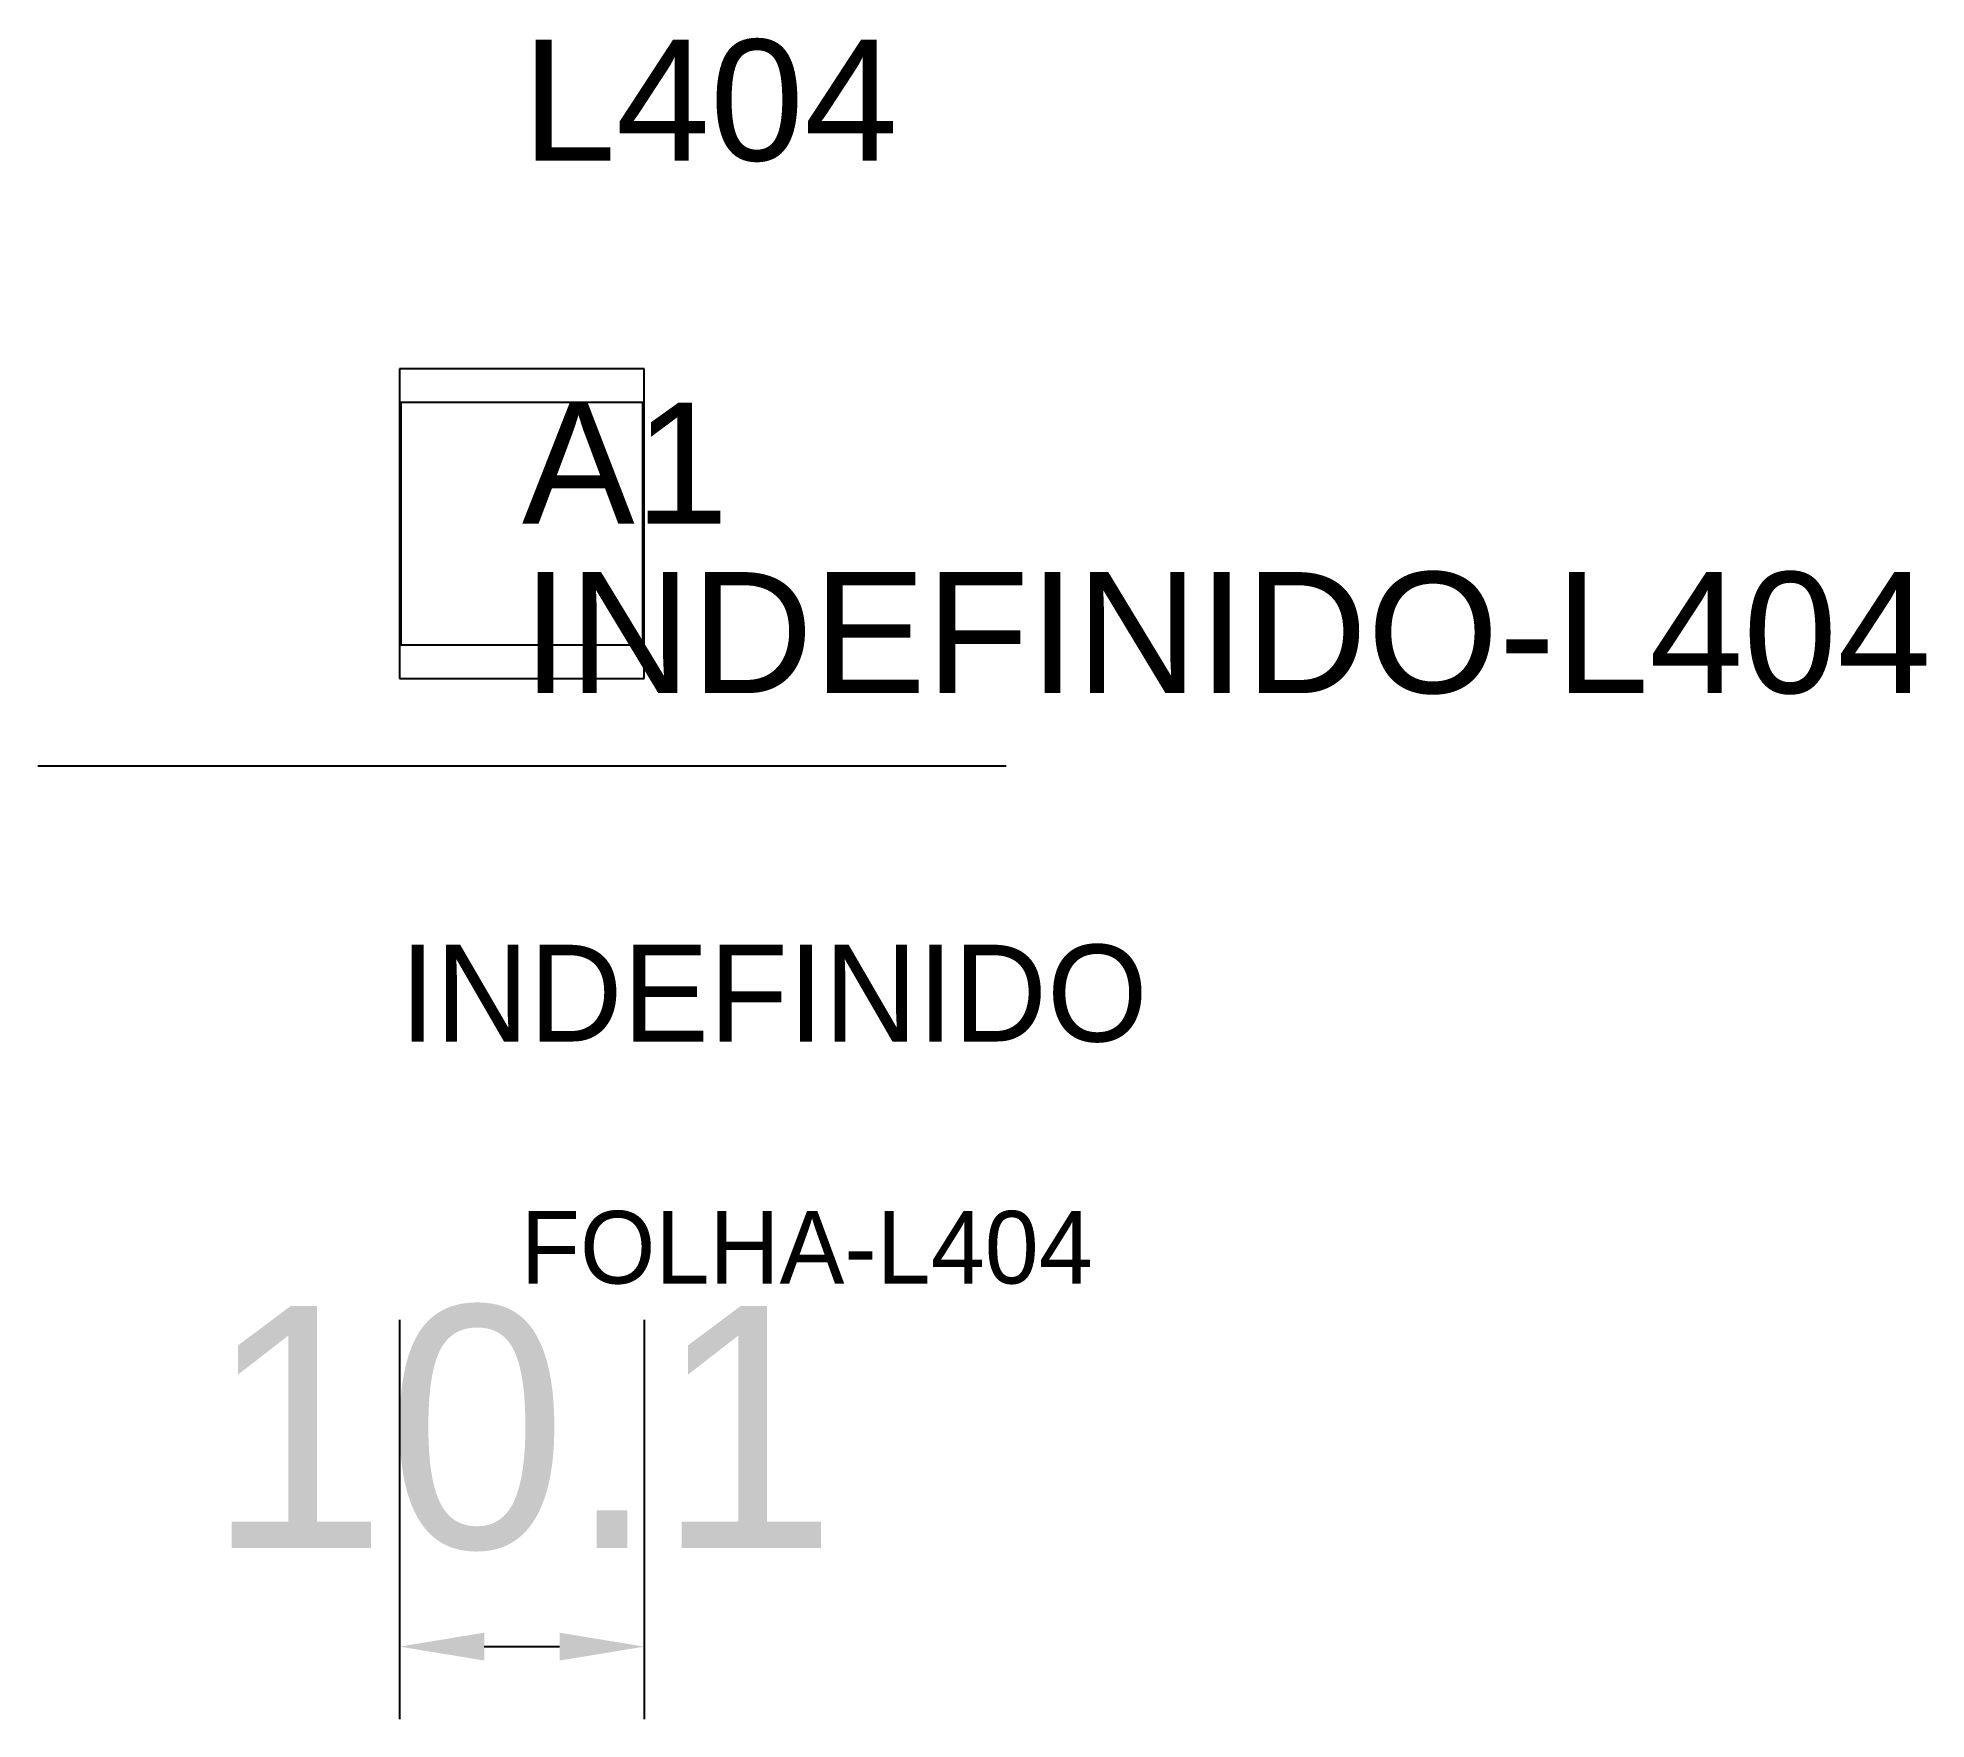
# Model space of a CAD drawing. Header units: metres. Extents: x 207.3 to 285.3, y 145.7 to 215.2.
import ezdxf

# ---------------------------------------------------------------- set-up
doc = ezdxf.new("R2010")
doc.units = ezdxf.units.M
for name, color, linetype in [('3', 3, 'CONTINUOUS'), ('AUX00', 7, 'CONTINUOUS'), ('COTA', 241, 'CONTINUOUS'), ('FOLHA', 255, 'CONTINUOUS'), ('Hachura', 251, 'CONTINUOUS'), ('NOMENCLATURA', 7, 'CONTINUOUS'), ('Nível', 160, 'CONTINUOUS'), ('Painéis', 200, 'CONTINUOUS'), ('Pilares', 5, 'CONTINUOUS'), ('SARR_2.2x7', 40, 'CONTINUOUS')]:
    doc.layers.add(name, color=color, linetype=linetype)
doc.styles.add('ARIAL', font='Arial.ttf')
doc.styles.add('STR_STANDARD', font='arial.ttf')
doc.dimstyles.new('EZ DXF', dxfattribs={"dimtxt": 10, "dimasz": 3.5, "dimexe": 3, "dimexo": 1.5, "dimgap": 1, "dimtad": 1, "dimdec": 1, "dimdsep": 46, "dimcen": 2.5, "dimazin": 3, "dimtfac": 1, "dimtmove": 0, "dimatfit": 3})

msp = doc.modelspace()

# ---------------------------------------------------------------- hatches: boundary and pattern name
at = {"layer": 'Hachura'}
h = msp.add_hatch(dxfattribs=at)
h.set_pattern_fill('ANSI31', scale=50)
h.paths.add_polyline_path([(222.2, 188.71), (232.31, 188.71), (232.31, 201.5), (222.2, 201.5)])
h = msp.add_hatch(dxfattribs=at)
h.set_pattern_fill('ANSI31', scale=50)
h.paths.add_polyline_path([(222.2, 188.71), (232.31, 188.71), (232.31, 201.5), (222.2, 201.5)])

# ---------------------------------------------------------------- linework, layer by layer
at = {"layer": 'Painéis', "color": 200}
for p, q in [((232.31, 201.5), (222.2, 201.5)), ((222.2, 201.5), (222.2, 188.71)), ((232.31, 201.5), (222.2, 201.5)), ((222.2, 201.5), (222.2, 188.71)), ((232.31, 188.71), (232.31, 201.5)), ((232.31, 188.71), (232.31, 201.5)), ((222.2, 188.71), (232.31, 188.71)), ((222.2, 188.71), (232.31, 188.71))]:
    msp.add_line(p, q, dxfattribs=at)
at = {"layer": 'Pilares'}
msp.add_lwpolyline([(222.255, 190.105), (232.255, 190.105), (232.255, 200.105), (222.255, 200.105)], close=True, dxfattribs=at)
msp.add_lwpolyline([(222.255, 190.105), (232.255, 190.105), (232.255, 200.105), (222.255, 200.105)], close=True, dxfattribs=at)
at = {"layer": 'SARR_2.2x7'}
msp.add_line((207.255, 185.105), (247.255, 185.105), dxfattribs=at)
msp.add_line((207.255, 185.105), (247.255, 185.105), dxfattribs=at)

# ---------------------------------------------------------------- texts
at = {"layer": '3', "style": 'STR_STANDARD'}
msp.add_text('A1', height=5, dxfattribs=at).set_placement((227.255, 195.105))
msp.add_text('A1', height=5, dxfattribs=at).set_placement((227.255, 195.105))
at = {"layer": 'AUX00', "style": 'STR_STANDARD'}
msp.add_text('INDEFINIDO-L404', height=5, dxfattribs=at).set_placement((227.255, 188.105))
msp.add_text('INDEFINIDO-L404', height=5, dxfattribs=at).set_placement((227.255, 188.105))
at = {"layer": 'FOLHA'}
msp.add_text('FOLHA-L404', height=3, dxfattribs=at).set_placement((227.2, 163.71))
msp.add_text('FOLHA-L404', height=3, dxfattribs=at).set_placement((227.2, 163.71))
at = {"layer": 'NOMENCLATURA', "insert": (227.255, 215.105), "char_height": 5, "attachment_point": 1, "style": 'ARIAL'}
msp.add_mtext('L404', dxfattribs=at)
msp.add_mtext('L404', dxfattribs=at)
at = {"layer": 'Nível'}
msp.add_text('INDEFINIDO', height=4, dxfattribs=at).set_placement((222.2, 173.71))
msp.add_text('INDEFINIDO', height=4, dxfattribs=at).set_placement((222.2, 173.71))

# ---------------------------------------------------------------- dimensions: what is measured, and where the dimension line sits
at = {"layer": 'COTA'}
msp.add_linear_dim(base=(222.2, 148.71), p1=(222.2, 163.71), p2=(232.31, 163.71), dimstyle='EZ DXF', dxfattribs=at).render()
msp.add_linear_dim(base=(222.2, 148.71), p1=(222.2, 163.71), p2=(232.31, 163.71), dimstyle='EZ DXF', dxfattribs=at).render()

doc.saveas('drawing.dxf')
